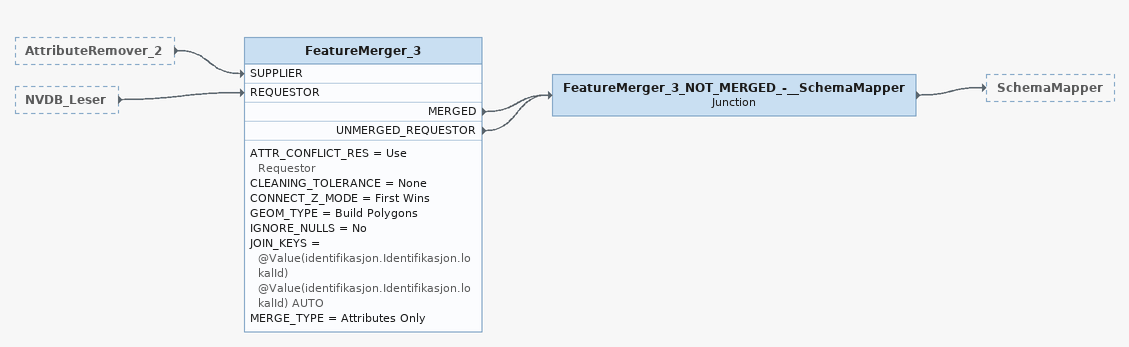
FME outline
AttributeRemover_2 [outside]
    -> FeatureMerger_3 [SUPPLIER]
NVDB_Leser [outside]
    -> FeatureMerger_3 [REQUESTOR]
FeatureMerger_3
    ATTR_CONFLICT_RES = Use Requestor
    CLEANING_TOLERANCE = None
    CONNECT_Z_MODE = First Wins
    GEOM_TYPE = Build Polygons
    IGNORE_NULLS = No
    JOIN_KEYS = @Value(identifikasjon.Identifikasjon.lokalId) @Value(identifikasjon.Identifikasjon.lokalId) AUTO
    MERGE_TYPE = Attributes Only
    MERGED -> FeatureMerger_3_NOT_MERGED_-__SchemaMapper
    UNMERGED_REQUESTOR -> FeatureMerger_3_NOT_MERGED_-__SchemaMapper
FeatureMerger_3_NOT_MERGED_-__SchemaMapper: Junction
    -> SchemaMapper
